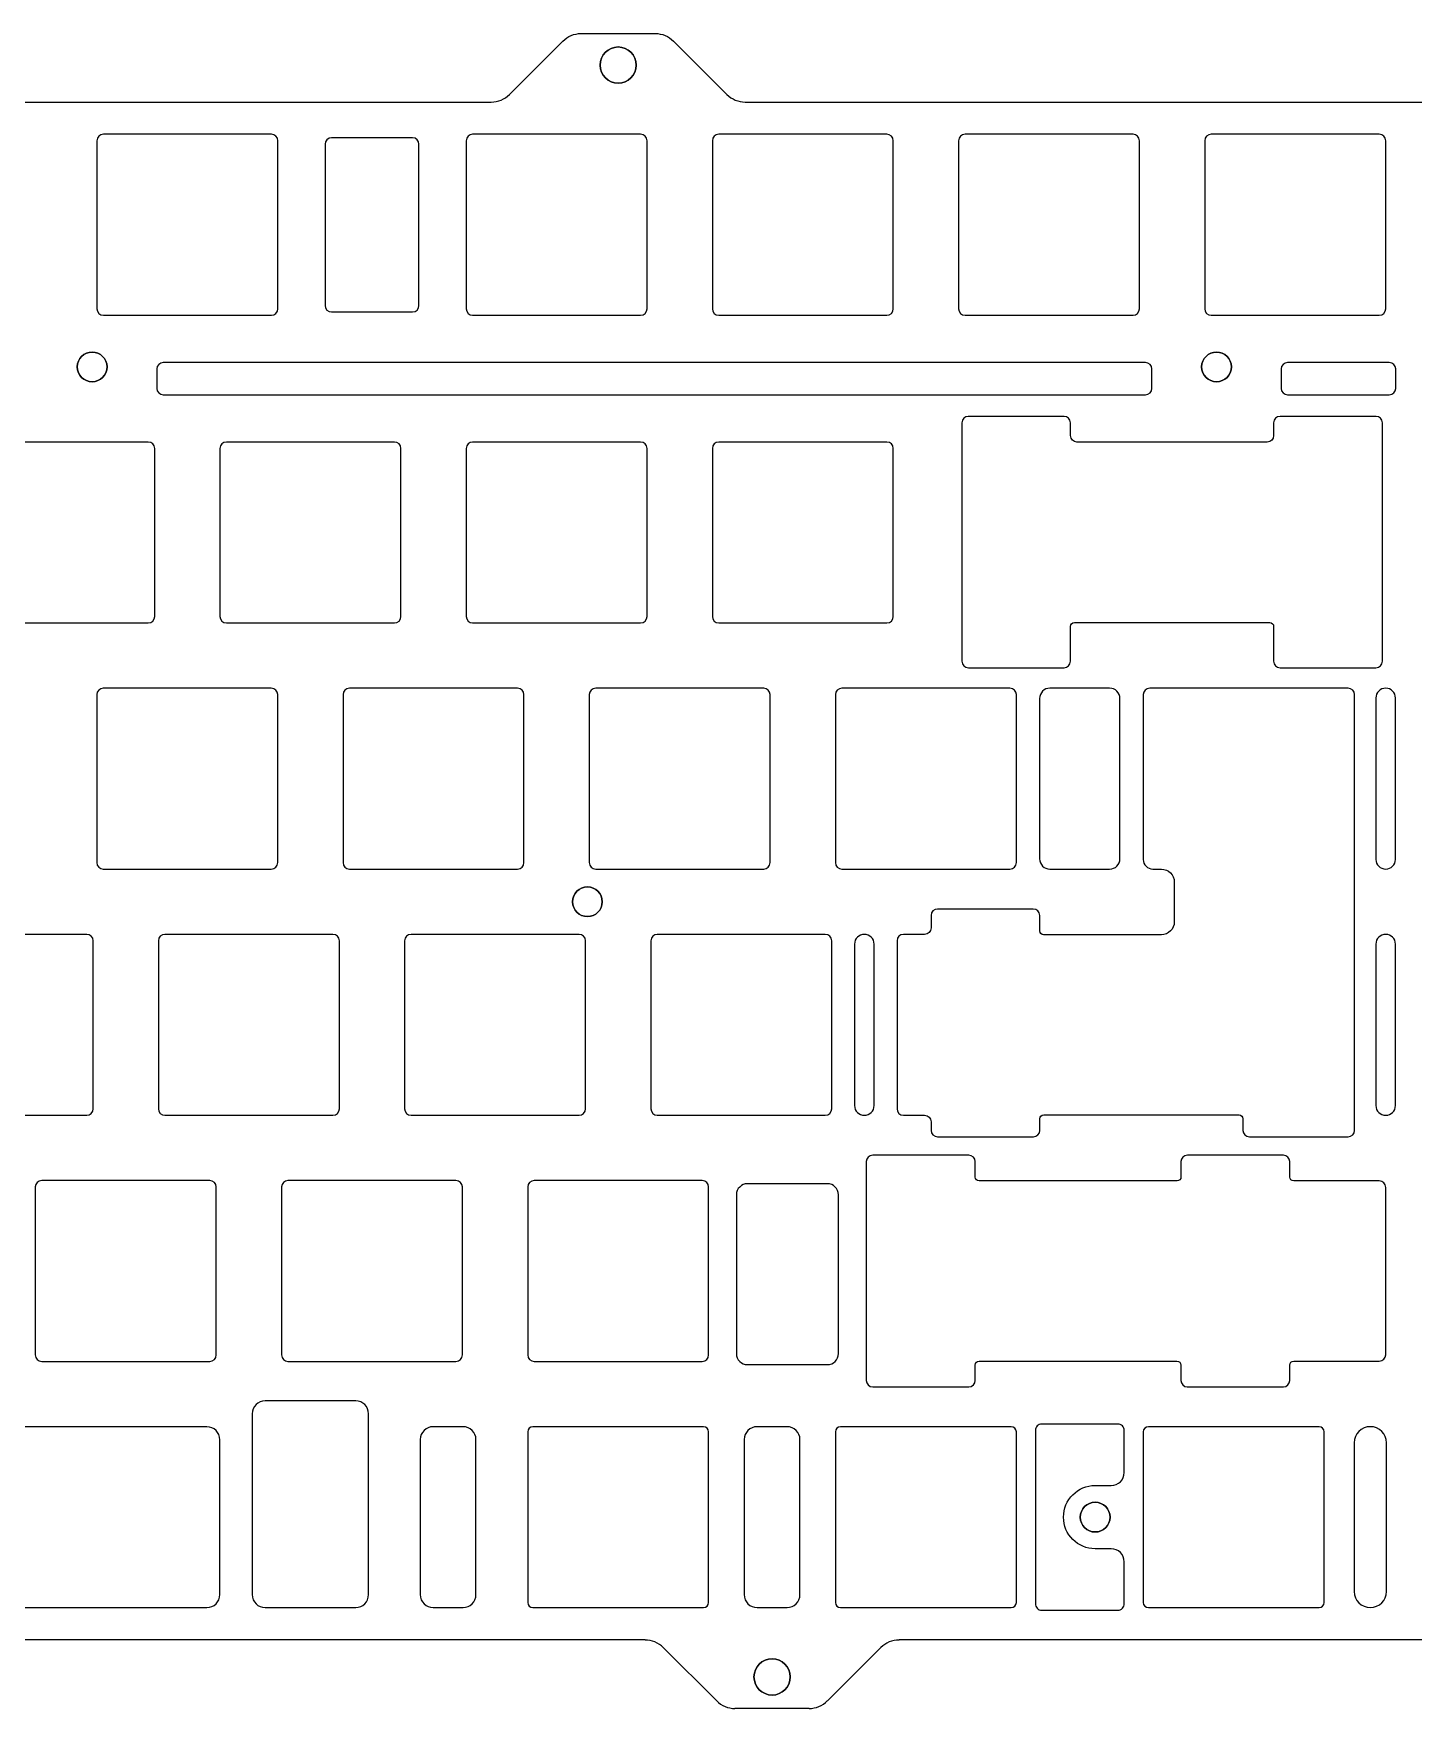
# Model space of a CAD drawing. Header units: millimetres. Extents: x 35 to 382, y 38 to 167.
# Drawn here: x 213 to 319.8, y 37.6 to 167.3 of the extents above; entities that cross this region are included whole.
import ezdxf

# ---------------------------------------------------------------- set-up
doc = ezdxf.new("R2010")
doc.units = ezdxf.units.MM
doc.header["$MEASUREMENT"] = 0

msp = doc.modelspace()

# ---------------------------------------------------------------- linework, layer by layer
for p, q in [((255.37, 167.27), (261.1, 167.27)), ((255.37, 167.27), (261.1, 167.27)), ((249.82, 162.55), (253.95, 166.69)), ((249.82, 162.55), (253.95, 166.69)), ((262.51, 166.69), (266.65, 162.55)), ((262.51, 166.69), (266.65, 162.55)), ((168.05, 161.97), (248.4, 161.97)), ((168.05, 161.97), (248.4, 161.97)), ((268.06, 161.97), (345.84, 161.97)), ((268.06, 161.97), (345.84, 161.97)), ((231.4, 159.47), (218.4, 159.47)), ((231.4, 159.47), (218.4, 159.47)), ((259.97, 159.47), (246.97, 159.47)), ((259.97, 159.47), (246.97, 159.47)), ((279.02, 159.47), (266.02, 159.47)), ((279.02, 159.47), (266.02, 159.47)), ((298.07, 159.47), (285.07, 159.47)), ((298.07, 159.47), (285.07, 159.47)), ((317.12, 159.47), (304.12, 159.47)), ((317.12, 159.47), (304.12, 159.47)), ((217.9, 158.97), (217.9, 145.97)), ((217.9, 158.97), (217.9, 145.97)), ((231.9, 145.97), (231.9, 158.97)), ((231.9, 145.97), (231.9, 158.97)), ((235.55, 158.7), (235.55, 146.23)), ((235.55, 158.7), (235.55, 146.23)), ((242.32, 159.2), (236.05, 159.2)), ((242.32, 159.2), (236.05, 159.2)), ((242.82, 146.23), (242.82, 158.7)), ((242.82, 146.23), (242.82, 158.7)), ((246.47, 158.97), (246.47, 145.97)), ((246.47, 158.97), (246.47, 145.97)), ((260.47, 145.97), (260.47, 158.97)), ((260.47, 145.97), (260.47, 158.97)), ((265.52, 158.97), (265.52, 145.97)), ((265.52, 158.97), (265.52, 145.97)), ((279.52, 145.97), (279.52, 158.97)), ((279.52, 145.97), (279.52, 158.97)), ((284.57, 158.97), (284.57, 145.97)), ((284.57, 158.97), (284.57, 145.97)), ((298.57, 145.97), (298.57, 158.97)), ((298.57, 145.97), (298.57, 158.97)), ((303.62, 158.97), (303.62, 145.97)), ((303.62, 158.97), (303.62, 145.97)), ((317.62, 145.97), (317.62, 158.97)), ((317.62, 145.97), (317.62, 158.97)), ((218.4, 145.47), (231.4, 145.47)), ((218.4, 145.47), (231.4, 145.47)), ((236.05, 145.73), (242.32, 145.73)), ((236.05, 145.73), (242.32, 145.73)), ((246.97, 145.47), (259.97, 145.47)), ((246.97, 145.47), (259.97, 145.47)), ((266.02, 145.47), (279.02, 145.47)), ((266.02, 145.47), (279.02, 145.47)), ((285.07, 145.47), (298.07, 145.47)), ((285.07, 145.47), (298.07, 145.47)), ((304.12, 145.47), (317.12, 145.47)), ((304.12, 145.47), (317.12, 145.47)), ((222.53, 141.31), (222.53, 139.81)), ((222.53, 141.31), (222.53, 139.81)), ((299.03, 141.81), (223.03, 141.81)), ((299.03, 141.81), (223.03, 141.81)), ((299.53, 139.81), (299.53, 141.31)), ((299.53, 139.81), (299.53, 141.31)), ((309.53, 141.31), (309.53, 139.81)), ((309.53, 141.31), (309.53, 139.81)), ((317.9, 141.81), (310.03, 141.81)), ((317.9, 141.81), (310.03, 141.81)), ((318.4, 139.81), (318.4, 141.31)), ((318.4, 139.81), (318.4, 141.31)), ((223.03, 139.31), (299.03, 139.31)), ((223.03, 139.31), (299.03, 139.31)), ((310.03, 139.31), (317.9, 139.31)), ((310.03, 139.31), (317.9, 139.31)), ((292.74, 137.64), (285.32, 137.64)), ((292.74, 137.64), (285.32, 137.64)), ((316.87, 137.64), (309.45, 137.64)), ((316.87, 137.64), (309.45, 137.64)), ((284.83, 137.15), (284.83, 118.69)), ((284.83, 137.15), (284.83, 118.69)), ((293.23, 136.16), (293.23, 137.15)), ((293.23, 136.16), (293.23, 137.15)), ((308.95, 137.15), (308.95, 136.16)), ((308.95, 137.15), (308.95, 136.16)), ((317.36, 118.69), (317.36, 137.15)), ((317.36, 118.69), (317.36, 137.15)), ((221.87, 135.66), (208.87, 135.66)), ((221.87, 135.66), (208.87, 135.66)), ((222.37, 122.16), (222.37, 135.16)), ((222.37, 122.16), (222.37, 135.16)), ((227.42, 135.16), (227.42, 122.16)), ((227.42, 135.16), (227.42, 122.16)), ((240.92, 135.66), (227.92, 135.66)), ((240.92, 135.66), (227.92, 135.66)), ((241.42, 122.16), (241.42, 135.16)), ((241.42, 122.16), (241.42, 135.16)), ((246.47, 135.16), (246.47, 122.16)), ((246.47, 135.16), (246.47, 122.16)), ((259.97, 135.66), (246.97, 135.66)), ((259.97, 135.66), (246.97, 135.66)), ((260.47, 122.16), (260.47, 135.16)), ((260.47, 122.16), (260.47, 135.16)), ((265.52, 135.16), (265.52, 122.16)), ((265.52, 135.16), (265.52, 122.16)), ((279.02, 135.66), (266.02, 135.66)), ((279.02, 135.66), (266.02, 135.66)), ((279.52, 122.16), (279.52, 135.16)), ((279.52, 122.16), (279.52, 135.16)), ((308.45, 135.66), (293.73, 135.66)), ((308.45, 135.66), (293.73, 135.66)), ((208.87, 121.66), (221.87, 121.66)), ((208.87, 121.66), (221.87, 121.66)), ((227.92, 121.66), (240.92, 121.66)), ((227.92, 121.66), (240.92, 121.66)), ((246.97, 121.66), (259.97, 121.66)), ((246.97, 121.66), (259.97, 121.66)), ((266.02, 121.66), (279.02, 121.66)), ((266.02, 121.66), (279.02, 121.66)), ((293.23, 118.69), (293.23, 121.38)), ((293.23, 118.69), (293.23, 121.38)), ((293.53, 121.68), (308.65, 121.68)), ((293.53, 121.68), (308.65, 121.68)), ((308.95, 121.38), (308.95, 118.69)), ((308.95, 121.38), (308.95, 118.69)), ((285.33, 118.19), (292.73, 118.19)), ((285.33, 118.19), (292.73, 118.19)), ((309.45, 118.19), (316.86, 118.19)), ((309.45, 118.19), (316.86, 118.19)), ((217.89, 116.11), (217.89, 103.11)), ((217.89, 116.11), (217.89, 103.11)), ((231.39, 116.61), (218.39, 116.61)), ((231.39, 116.61), (218.39, 116.61)), ((231.89, 103.11), (231.89, 116.11)), ((231.89, 103.11), (231.89, 116.11)), ((236.94, 116.11), (236.94, 103.11)), ((236.94, 116.11), (236.94, 103.11)), ((250.44, 116.61), (237.44, 116.61)), ((250.44, 116.61), (237.44, 116.61)), ((250.94, 103.11), (250.94, 116.11)), ((250.94, 103.11), (250.94, 116.11)), ((255.99, 116.11), (255.99, 103.11)), ((255.99, 116.11), (255.99, 103.11)), ((269.49, 116.61), (256.49, 116.61)), ((269.49, 116.61), (256.49, 116.61)), ((269.99, 103.11), (269.99, 116.11)), ((269.99, 103.11), (269.99, 116.11)), ((275.04, 116.11), (275.04, 103.11)), ((275.04, 116.11), (275.04, 103.11)), ((288.54, 116.61), (275.54, 116.61)), ((288.54, 116.61), (275.54, 116.61)), ((289.04, 103.11), (289.04, 116.11)), ((289.04, 103.11), (289.04, 116.11)), ((290.84, 115.81), (290.84, 103.41)), ((290.84, 115.81), (290.84, 103.41)), ((296.26, 116.61), (291.64, 116.61)), ((296.26, 116.61), (291.64, 116.61)), ((297.06, 103.41), (297.06, 115.81)), ((297.06, 103.41), (297.06, 115.81)), ((298.86, 116.11), (298.86, 103.36)), ((298.86, 116.11), (298.86, 103.36)), ((314.71, 116.61), (299.36, 116.61)), ((314.71, 116.61), (299.36, 116.61)), ((315.21, 82.39), (315.21, 116.11)), ((315.21, 82.39), (315.21, 116.11)), ((316.86, 115.85), (316.86, 103.36)), ((316.86, 115.85), (316.86, 103.36)), ((318.38, 103.36), (318.38, 115.85)), ((318.38, 103.36), (318.38, 115.85)), ((218.39, 102.61), (231.39, 102.61)), ((218.39, 102.61), (231.39, 102.61)), ((237.44, 102.61), (250.44, 102.61)), ((237.44, 102.61), (250.44, 102.61)), ((256.49, 102.61), (269.49, 102.61)), ((256.49, 102.61), (269.49, 102.61)), ((275.54, 102.61), (288.54, 102.61)), ((275.54, 102.61), (288.54, 102.61)), ((291.64, 102.61), (296.26, 102.61)), ((291.64, 102.61), (296.26, 102.61)), ((299.61, 102.61), (300.26, 102.61)), ((299.61, 102.61), (300.26, 102.61)), ((301.26, 101.61), (301.26, 98.53)), ((301.26, 101.61), (301.26, 98.53)), ((282.44, 99.02), (282.44, 98.06)), ((282.44, 99.02), (282.44, 98.06)), ((290.35, 99.52), (282.94, 99.52)), ((290.35, 99.52), (282.94, 99.52)), ((290.85, 97.83), (290.85, 99.02)), ((290.85, 97.83), (290.85, 99.02)), ((217.11, 97.56), (203.61, 97.56)), ((217.11, 97.56), (203.61, 97.56)), ((236.16, 97.56), (223.16, 97.56)), ((236.16, 97.56), (223.16, 97.56)), ((255.21, 97.56), (242.21, 97.56)), ((255.21, 97.56), (242.21, 97.56)), ((274.26, 97.56), (261.26, 97.56)), ((274.26, 97.56), (261.26, 97.56)), ((281.94, 97.56), (280.31, 97.56)), ((281.94, 97.56), (280.31, 97.56)), ((300.26, 97.53), (291.15, 97.53)), ((300.26, 97.53), (291.15, 97.53)), ((217.61, 84.06), (217.61, 97.06)), ((217.61, 84.06), (217.61, 97.06)), ((222.66, 97.06), (222.66, 84.06)), ((222.66, 97.06), (222.66, 84.06)), ((236.66, 84.06), (236.66, 97.06)), ((236.66, 84.06), (236.66, 97.06)), ((241.71, 97.06), (241.71, 84.06)), ((241.71, 97.06), (241.71, 84.06)), ((255.71, 84.06), (255.71, 97.06)), ((255.71, 84.06), (255.71, 97.06)), ((260.76, 97.06), (260.76, 84.06)), ((260.76, 97.06), (260.76, 84.06)), ((274.76, 84.06), (274.76, 97.06)), ((274.76, 84.06), (274.76, 97.06)), ((276.52, 96.8), (276.52, 84.31)), ((276.52, 96.8), (276.52, 84.31)), ((278.04, 84.31), (278.04, 96.8)), ((278.04, 84.31), (278.04, 96.8)), ((279.81, 97.06), (279.81, 84.06)), ((279.81, 97.06), (279.81, 84.06)), ((316.86, 96.8), (316.86, 84.31)), ((316.86, 96.8), (316.86, 84.31)), ((318.38, 84.31), (318.38, 96.8)), ((318.38, 84.31), (318.38, 96.8)), ((204.11, 83.56), (217.11, 83.56)), ((204.11, 83.56), (217.11, 83.56)), ((223.16, 83.56), (236.16, 83.56)), ((223.16, 83.56), (236.16, 83.56)), ((242.21, 83.56), (255.21, 83.56)), ((242.21, 83.56), (255.21, 83.56)), ((261.26, 83.56), (274.26, 83.56)), ((261.26, 83.56), (274.26, 83.56)), ((280.31, 83.56), (281.94, 83.56)), ((280.31, 83.56), (281.94, 83.56)), ((282.44, 83.06), (282.44, 82.39)), ((282.44, 83.06), (282.44, 82.39)), ((290.86, 82.39), (290.86, 83.28)), ((290.86, 82.39), (290.86, 83.28)), ((291.16, 83.58), (306.27, 83.58)), ((291.16, 83.58), (306.27, 83.58)), ((306.57, 83.28), (306.57, 82.39)), ((306.57, 83.28), (306.57, 82.39)), ((282.94, 81.89), (290.36, 81.89)), ((282.94, 81.89), (290.36, 81.89)), ((307.07, 81.89), (314.71, 81.89)), ((307.07, 81.89), (314.71, 81.89)), ((285.36, 80.47), (277.93, 80.47)), ((285.36, 80.47), (277.93, 80.47)), ((309.7, 80.47), (302.28, 80.47)), ((309.7, 80.47), (302.28, 80.47)), ((277.43, 79.97), (277.43, 63.04)), ((277.43, 79.97), (277.43, 63.04)), ((285.86, 78.78), (285.86, 79.97)), ((285.86, 78.78), (285.86, 79.97)), ((301.78, 79.97), (301.78, 78.78)), ((301.78, 79.97), (301.78, 78.78)), ((310.2, 78.78), (310.2, 79.97)), ((310.2, 78.78), (310.2, 79.97)), ((213.13, 78.01), (213.13, 65.01)), ((213.13, 78.01), (213.13, 65.01)), ((226.63, 78.51), (213.63, 78.51)), ((226.63, 78.51), (213.63, 78.51)), ((227.13, 65.01), (227.13, 78.01)), ((227.13, 65.01), (227.13, 78.01)), ((232.18, 78.01), (232.18, 65.01)), ((232.18, 78.01), (232.18, 65.01)), ((245.68, 78.51), (232.68, 78.51)), ((245.68, 78.51), (232.68, 78.51)), ((246.18, 65.01), (246.18, 78.01)), ((246.18, 65.01), (246.18, 78.01)), ((251.23, 78.01), (251.23, 65.01)), ((251.23, 78.01), (251.23, 65.01)), ((264.73, 78.51), (251.73, 78.51)), ((264.73, 78.51), (251.73, 78.51)), ((265.23, 65.01), (265.23, 78.01)), ((265.23, 65.01), (265.23, 78.01)), ((274.42, 78.26), (268.24, 78.26)), ((274.42, 78.26), (268.24, 78.26)), ((301.48, 78.48), (286.16, 78.48)), ((301.48, 78.48), (286.16, 78.48)), ((317.12, 78.48), (310.5, 78.48)), ((317.12, 78.48), (310.5, 78.48)), ((317.62, 65.03), (317.62, 77.98)), ((317.62, 65.03), (317.62, 77.98)), ((267.38, 77.4), (267.38, 65.11)), ((267.38, 77.4), (267.38, 65.11)), ((275.27, 65.11), (275.27, 77.4)), ((275.27, 65.11), (275.27, 77.4)), ((213.63, 64.51), (226.63, 64.51)), ((213.63, 64.51), (226.63, 64.51)), ((232.68, 64.51), (245.68, 64.51)), ((232.68, 64.51), (245.68, 64.51)), ((251.73, 64.51), (264.73, 64.51)), ((251.73, 64.51), (264.73, 64.51)), ((268.24, 64.26), (274.42, 64.26)), ((268.24, 64.26), (274.42, 64.26)), ((285.86, 63.04), (285.86, 64.23)), ((285.86, 63.04), (285.86, 64.23)), ((286.16, 64.53), (301.47, 64.53)), ((286.16, 64.53), (301.47, 64.53)), ((301.77, 64.23), (301.77, 63.04)), ((301.77, 64.23), (301.77, 63.04)), ((310.2, 63.04), (310.2, 64.23)), ((310.2, 63.04), (310.2, 64.23)), ((310.5, 64.53), (317.12, 64.53)), ((310.5, 64.53), (317.12, 64.53)), ((277.93, 62.54), (285.36, 62.54)), ((277.93, 62.54), (285.36, 62.54)), ((302.27, 62.54), (309.7, 62.54)), ((302.27, 62.54), (309.7, 62.54)), ((237.92, 61.46), (230.92, 61.46)), ((237.92, 61.46), (230.92, 61.46)), ((229.92, 60.46), (229.92, 46.46)), ((229.92, 60.46), (229.92, 46.46)), ((238.92, 46.46), (238.92, 60.46)), ((238.92, 46.46), (238.92, 60.46)), ((226.41, 59.45), (186.27, 59.45)), ((226.41, 59.45), (186.27, 59.45)), ((227.41, 46.46), (227.41, 58.45)), ((227.41, 46.46), (227.41, 58.45)), ((242.92, 58.46), (242.92, 46.46)), ((242.92, 58.46), (242.92, 46.46)), ((246.23, 59.46), (243.92, 59.46)), ((246.23, 59.46), (243.92, 59.46)), ((247.23, 46.46), (247.23, 58.46)), ((247.23, 46.46), (247.23, 58.46)), ((251.23, 59.06), (251.23, 45.86)), ((251.23, 59.06), (251.23, 45.86)), ((264.83, 59.46), (251.63, 59.46)), ((264.83, 59.46), (251.63, 59.46)), ((265.23, 45.86), (265.23, 59.06)), ((265.23, 45.86), (265.23, 59.06)), ((267.98, 58.46), (267.98, 46.46)), ((267.98, 58.46), (267.98, 46.46)), ((271.3, 59.46), (268.98, 59.46)), ((271.3, 59.46), (268.98, 59.46)), ((272.3, 46.46), (272.3, 58.46)), ((272.3, 46.46), (272.3, 58.46)), ((275.04, 59.06), (275.04, 45.86)), ((275.04, 59.06), (275.04, 45.86)), ((288.64, 59.46), (275.44, 59.46)), ((288.64, 59.46), (275.44, 59.46)), ((289.04, 45.86), (289.04, 59.06)), ((289.04, 45.86), (289.04, 59.06)), ((298.86, 59.06), (298.86, 45.86)), ((298.86, 59.06), (298.86, 45.86)), ((312.46, 59.46), (299.26, 59.46)), ((312.46, 59.46), (299.26, 59.46)), ((312.86, 45.86), (312.86, 59.06)), ((312.86, 45.86), (312.86, 59.06)), ((315.18, 58.21), (315.18, 46.71)), ((315.18, 58.21), (315.18, 46.71)), ((317.68, 46.71), (317.68, 58.21)), ((317.68, 46.71), (317.68, 58.21)), ((186.27, 45.46), (226.41, 45.46)), ((186.27, 45.46), (226.41, 45.46)), ((230.92, 45.46), (237.92, 45.46)), ((230.92, 45.46), (237.92, 45.46)), ((243.92, 45.46), (246.23, 45.46)), ((243.92, 45.46), (246.23, 45.46)), ((251.63, 45.46), (264.83, 45.46)), ((251.63, 45.46), (264.83, 45.46)), ((268.98, 45.46), (271.3, 45.46)), ((268.98, 45.46), (271.3, 45.46)), ((275.44, 45.46), (288.64, 45.46)), ((275.44, 45.46), (288.64, 45.46)), ((299.26, 45.46), (312.46, 45.46)), ((299.26, 45.46), (312.46, 45.46)), ((260.31, 42.96), (94.23, 42.96)), ((260.31, 42.96), (94.23, 42.96)), ((334.13, 42.96), (279.97, 42.96)), ((334.13, 42.96), (279.97, 42.96)), ((265.86, 38.24), (261.72, 42.37)), ((265.86, 38.24), (261.72, 42.37)), ((278.55, 42.37), (274.42, 38.24)), ((278.55, 42.37), (274.42, 38.24)), ((273, 37.65), (267.27, 37.65)), ((273, 37.65), (267.27, 37.65))]:
    msp.add_line(p, q)
msp.add_lwpolyline([(295.14, 50.01, -1), (295.14, 54.91), (296.39, 54.91, 0.414214), (297.39, 55.91), (297.39, 59.16, 0.414214), (296.89, 59.66), (291.01, 59.66, 0.414214), (290.51, 59.16), (290.51, 45.76, 0.414214), (291.01, 45.26), (296.89, 45.26, 0.414214), (297.39, 45.76), (297.39, 49.01, 0.414214), (296.39, 50.01)], format="xyb", close=True)
msp.add_lwpolyline([(295.14, 50.01, -1), (295.14, 54.91), (296.39, 54.91, 0.414214), (297.39, 55.91), (297.39, 59.16, 0.414214), (296.89, 59.66), (291.01, 59.66, 0.414214), (290.51, 59.16), (290.51, 45.76, 0.414214), (291.01, 45.26), (296.89, 45.26, 0.414214), (297.39, 45.76), (297.39, 49.01, 0.414214), (296.39, 50.01)], format="xyb", close=True)
at = {"extrusion": (0, 0, -1)}
for centre, radius in [((-258.23, 164.83), 1.4), ((-217.53, 141.47), 1.15), ((-304.53, 141.47), 1.15), ((-255.85, 100.08), 1.15), ((-295.14, 52.46), 1.15), ((-270.14, 40.09), 1.4)]:
    msp.add_circle(centre, radius, dxfattribs=at)
for centre, radius in [((258.23, 164.83), 1.4), ((217.53, 141.47), 1.15), ((304.53, 141.47), 1.15), ((255.85, 100.08), 1.15), ((295.14, 52.46), 1.15), ((270.14, 40.09), 1.4)]:
    msp.add_circle(centre, radius)
for centre, start, end in [((268.06, 163.97), 225, 270), ((268.06, 163.97), 225, 270), ((260.31, 40.95), 45, 90), ((260.31, 40.95), 45, 90), ((279.97, 40.95), 90, 135), ((279.97, 40.95), 90, 135), ((267.27, 39.65), 225, 270.0001), ((267.27, 39.65), 225, 270.0001), ((273, 39.65), 270.0001, 315), ((273, 39.65), 270.0001, 315)]:
    msp.add_arc(centre, 2, start, end)
for points, knots in [([(253.95, 166.69), (254.14, 166.87), (254.36, 167.02), (254.84, 167.22), (255.1, 167.27), (255.37, 167.27)], [0, 0, 0, 0, 0.0788512, 0.0788512, 0.1577024, 0.1577024, 0.1577024, 0.1577024]), ([(253.95, 166.69), (254.14, 166.87), (254.36, 167.02), (254.84, 167.22), (255.1, 167.27), (255.37, 167.27)], [0, 0, 0, 0, 0.0788512, 0.0788512, 0.1577024, 0.1577024, 0.1577024, 0.1577024]), ([(261.1, 167.27), (261.36, 167.27), (261.62, 167.22), (262.11, 167.02), (262.33, 166.87), (262.51, 166.69)], [0, 0, 0, 0, 0.0788512, 0.0788512, 0.1577024, 0.1577024, 0.1577024, 0.1577024]), ([(261.1, 167.27), (261.36, 167.27), (261.62, 167.22), (262.11, 167.02), (262.33, 166.87), (262.51, 166.69)], [0, 0, 0, 0, 0.0788512, 0.0788512, 0.1577024, 0.1577024, 0.1577024, 0.1577024]), ([(248.4, 161.97), (248.67, 161.97), (248.93, 162.02), (249.41, 162.22), (249.63, 162.37), (249.82, 162.55)], [0, 0, 0, 0, 0.0788512, 0.0788512, 0.1577024, 0.1577024, 0.1577024, 0.1577024]), ([(248.4, 161.97), (248.67, 161.97), (248.93, 162.02), (249.41, 162.22), (249.63, 162.37), (249.82, 162.55)], [0, 0, 0, 0, 0.0788512, 0.0788512, 0.1577024, 0.1577024, 0.1577024, 0.1577024]), ([(318.38, 115.85), (318.38, 116.27), (318.04, 116.61), (317.62, 116.61), (317.2, 116.61), (316.86, 116.27), (316.86, 115.85)], [-7, -7, -7, -7, -5.999998, -5.999998, -5.999998, -5, -5, -5, -5]), ([(318.38, 115.85), (318.38, 116.27), (318.04, 116.61), (317.62, 116.61), (317.2, 116.61), (316.86, 116.27), (316.86, 115.85)], [-7, -7, -7, -7, -5.999998, -5.999998, -5.999998, -5, -5, -5, -5]), ([(316.86, 103.36), (316.86, 102.94), (317.2, 102.61), (317.62, 102.61), (318.04, 102.61), (318.38, 102.94), (318.38, 103.36)], [-10, -10, -10, -10, -8.999998, -8.999998, -8.999998, -8, -8, -8, -8]), ([(316.86, 103.36), (316.86, 102.94), (317.2, 102.61), (317.62, 102.61), (318.04, 102.61), (318.38, 102.94), (318.38, 103.36)], [-10, -10, -10, -10, -8.999998, -8.999998, -8.999998, -8, -8, -8, -8]), ([(278.04, 96.8), (278.04, 97.22), (277.7, 97.56), (277.28, 97.56), (276.86, 97.56), (276.52, 97.22), (276.52, 96.8)], [-7, -7, -7, -7, -5.999998, -5.999998, -5.999998, -5, -5, -5, -5]), ([(278.04, 96.8), (278.04, 97.22), (277.7, 97.56), (277.28, 97.56), (276.86, 97.56), (276.52, 97.22), (276.52, 96.8)], [-7, -7, -7, -7, -5.999998, -5.999998, -5.999998, -5, -5, -5, -5]), ([(318.38, 96.8), (318.38, 97.22), (318.04, 97.56), (317.62, 97.56), (317.2, 97.56), (316.86, 97.22), (316.86, 96.8)], [-7, -7, -7, -7, -5.999998, -5.999998, -5.999998, -5, -5, -5, -5]), ([(318.38, 96.8), (318.38, 97.22), (318.04, 97.56), (317.62, 97.56), (317.2, 97.56), (316.86, 97.22), (316.86, 96.8)], [-7, -7, -7, -7, -5.999998, -5.999998, -5.999998, -5, -5, -5, -5]), ([(276.52, 84.31), (276.52, 83.89), (276.86, 83.56), (277.28, 83.56), (277.7, 83.56), (278.04, 83.89), (278.04, 84.31)], [-10, -10, -10, -10, -8.999998, -8.999998, -8.999998, -8, -8, -8, -8]), ([(276.52, 84.31), (276.52, 83.89), (276.86, 83.56), (277.28, 83.56), (277.7, 83.56), (278.04, 83.89), (278.04, 84.31)], [-10, -10, -10, -10, -8.999998, -8.999998, -8.999998, -8, -8, -8, -8]), ([(316.86, 84.31), (316.86, 83.89), (317.2, 83.56), (317.62, 83.56), (318.04, 83.56), (318.38, 83.89), (318.38, 84.31)], [-10, -10, -10, -10, -8.999998, -8.999998, -8.999998, -8, -8, -8, -8]), ([(316.86, 84.31), (316.86, 83.89), (317.2, 83.56), (317.62, 83.56), (318.04, 83.56), (318.38, 83.89), (318.38, 84.31)], [-10, -10, -10, -10, -8.999998, -8.999998, -8.999998, -8, -8, -8, -8])]:
    msp.add_open_spline(points, degree=3, knots=knots)
for points in [[(218.4, 159.47), (218.13, 159.47), (217.9, 159.24), (217.9, 158.97)], [(218.4, 159.47), (218.13, 159.47), (217.9, 159.24), (217.9, 158.97)], [(231.9, 158.97), (231.9, 159.24), (231.68, 159.47), (231.4, 159.47)], [(231.9, 158.97), (231.9, 159.24), (231.68, 159.47), (231.4, 159.47)], [(246.97, 159.47), (246.69, 159.47), (246.47, 159.24), (246.47, 158.97)], [(246.97, 159.47), (246.69, 159.47), (246.47, 159.24), (246.47, 158.97)], [(260.47, 158.97), (260.47, 159.24), (260.24, 159.47), (259.97, 159.47)], [(260.47, 158.97), (260.47, 159.24), (260.24, 159.47), (259.97, 159.47)], [(266.02, 159.47), (265.74, 159.47), (265.52, 159.24), (265.52, 158.97)], [(266.02, 159.47), (265.74, 159.47), (265.52, 159.24), (265.52, 158.97)], [(279.52, 158.97), (279.52, 159.24), (279.29, 159.47), (279.02, 159.47)], [(279.52, 158.97), (279.52, 159.24), (279.29, 159.47), (279.02, 159.47)], [(285.07, 159.47), (284.79, 159.47), (284.57, 159.24), (284.57, 158.97)], [(285.07, 159.47), (284.79, 159.47), (284.57, 159.24), (284.57, 158.97)], [(298.57, 158.97), (298.57, 159.24), (298.34, 159.47), (298.07, 159.47)], [(298.57, 158.97), (298.57, 159.24), (298.34, 159.47), (298.07, 159.47)], [(304.12, 159.47), (303.84, 159.47), (303.62, 159.24), (303.62, 158.97)], [(304.12, 159.47), (303.84, 159.47), (303.62, 159.24), (303.62, 158.97)], [(317.62, 158.97), (317.62, 159.24), (317.39, 159.47), (317.12, 159.47)], [(317.62, 158.97), (317.62, 159.24), (317.39, 159.47), (317.12, 159.47)], [(236.05, 159.2), (235.78, 159.2), (235.55, 158.98), (235.55, 158.7)], [(236.05, 159.2), (235.78, 159.2), (235.55, 158.98), (235.55, 158.7)], [(242.82, 158.7), (242.82, 158.98), (242.59, 159.2), (242.32, 159.2)], [(242.82, 158.7), (242.82, 158.98), (242.59, 159.2), (242.32, 159.2)], [(217.9, 145.97), (217.9, 145.69), (218.13, 145.47), (218.4, 145.47)], [(217.9, 145.97), (217.9, 145.69), (218.13, 145.47), (218.4, 145.47)], [(231.4, 145.47), (231.68, 145.47), (231.9, 145.69), (231.9, 145.97)], [(231.4, 145.47), (231.68, 145.47), (231.9, 145.69), (231.9, 145.97)], [(235.55, 146.23), (235.55, 145.95), (235.78, 145.73), (236.05, 145.73)], [(235.55, 146.23), (235.55, 145.95), (235.78, 145.73), (236.05, 145.73)], [(242.32, 145.73), (242.59, 145.73), (242.82, 145.95), (242.82, 146.23)], [(242.32, 145.73), (242.59, 145.73), (242.82, 145.95), (242.82, 146.23)], [(246.47, 145.97), (246.47, 145.69), (246.69, 145.47), (246.97, 145.47)], [(246.47, 145.97), (246.47, 145.69), (246.69, 145.47), (246.97, 145.47)], [(259.97, 145.47), (260.24, 145.47), (260.47, 145.69), (260.47, 145.97)], [(259.97, 145.47), (260.24, 145.47), (260.47, 145.69), (260.47, 145.97)], [(265.52, 145.97), (265.52, 145.69), (265.74, 145.47), (266.02, 145.47)], [(265.52, 145.97), (265.52, 145.69), (265.74, 145.47), (266.02, 145.47)], [(279.02, 145.47), (279.29, 145.47), (279.52, 145.69), (279.52, 145.97)], [(279.02, 145.47), (279.29, 145.47), (279.52, 145.69), (279.52, 145.97)], [(284.57, 145.97), (284.57, 145.69), (284.79, 145.47), (285.07, 145.47)], [(284.57, 145.97), (284.57, 145.69), (284.79, 145.47), (285.07, 145.47)], [(298.07, 145.47), (298.34, 145.47), (298.57, 145.69), (298.57, 145.97)], [(298.07, 145.47), (298.34, 145.47), (298.57, 145.69), (298.57, 145.97)], [(303.62, 145.97), (303.62, 145.69), (303.84, 145.47), (304.12, 145.47)], [(303.62, 145.97), (303.62, 145.69), (303.84, 145.47), (304.12, 145.47)], [(317.12, 145.47), (317.39, 145.47), (317.62, 145.69), (317.62, 145.97)], [(317.12, 145.47), (317.39, 145.47), (317.62, 145.69), (317.62, 145.97)], [(223.03, 141.81), (222.76, 141.81), (222.53, 141.59), (222.53, 141.31)], [(223.03, 141.81), (222.76, 141.81), (222.53, 141.59), (222.53, 141.31)], [(299.53, 141.31), (299.53, 141.59), (299.31, 141.81), (299.03, 141.81)], [(299.53, 141.31), (299.53, 141.59), (299.31, 141.81), (299.03, 141.81)], [(310.03, 141.81), (309.76, 141.81), (309.53, 141.59), (309.53, 141.31)], [(310.03, 141.81), (309.76, 141.81), (309.53, 141.59), (309.53, 141.31)], [(318.4, 141.31), (318.4, 141.59), (318.17, 141.81), (317.9, 141.81)], [(318.4, 141.31), (318.4, 141.59), (318.17, 141.81), (317.9, 141.81)], [(222.53, 139.81), (222.53, 139.54), (222.76, 139.31), (223.03, 139.31)], [(222.53, 139.81), (222.53, 139.54), (222.76, 139.31), (223.03, 139.31)], [(299.03, 139.31), (299.31, 139.31), (299.53, 139.54), (299.53, 139.81)], [(299.03, 139.31), (299.31, 139.31), (299.53, 139.54), (299.53, 139.81)], [(309.53, 139.81), (309.53, 139.54), (309.76, 139.31), (310.03, 139.31)], [(309.53, 139.81), (309.53, 139.54), (309.76, 139.31), (310.03, 139.31)], [(317.9, 139.31), (318.17, 139.31), (318.4, 139.54), (318.4, 139.81)], [(317.9, 139.31), (318.17, 139.31), (318.4, 139.54), (318.4, 139.81)], [(285.32, 137.64), (285.05, 137.64), (284.83, 137.42), (284.83, 137.15)], [(285.32, 137.64), (285.05, 137.64), (284.83, 137.42), (284.83, 137.15)], [(293.23, 137.15), (293.23, 137.42), (293.01, 137.64), (292.74, 137.64)], [(293.23, 137.15), (293.23, 137.42), (293.01, 137.64), (292.74, 137.64)], [(309.45, 137.64), (309.17, 137.64), (308.95, 137.42), (308.95, 137.15)], [(309.45, 137.64), (309.17, 137.64), (308.95, 137.42), (308.95, 137.15)], [(317.36, 137.15), (317.36, 137.42), (317.14, 137.64), (316.87, 137.64)], [(317.36, 137.15), (317.36, 137.42), (317.14, 137.64), (316.87, 137.64)], [(293.73, 135.66), (293.46, 135.66), (293.23, 135.88), (293.23, 136.16)], [(293.73, 135.66), (293.46, 135.66), (293.23, 135.88), (293.23, 136.16)], [(308.95, 136.16), (308.95, 135.88), (308.73, 135.66), (308.45, 135.66)], [(308.95, 136.16), (308.95, 135.88), (308.73, 135.66), (308.45, 135.66)], [(222.37, 135.16), (222.37, 135.43), (222.15, 135.66), (221.87, 135.66)], [(222.37, 135.16), (222.37, 135.43), (222.15, 135.66), (221.87, 135.66)], [(227.92, 135.66), (227.64, 135.66), (227.42, 135.43), (227.42, 135.16)], [(227.92, 135.66), (227.64, 135.66), (227.42, 135.43), (227.42, 135.16)], [(241.42, 135.16), (241.42, 135.43), (241.2, 135.66), (240.92, 135.66)], [(241.42, 135.16), (241.42, 135.43), (241.2, 135.66), (240.92, 135.66)], [(246.97, 135.66), (246.69, 135.66), (246.47, 135.43), (246.47, 135.16)], [(246.97, 135.66), (246.69, 135.66), (246.47, 135.43), (246.47, 135.16)], [(260.47, 135.16), (260.47, 135.43), (260.25, 135.66), (259.97, 135.66)], [(260.47, 135.16), (260.47, 135.43), (260.25, 135.66), (259.97, 135.66)], [(266.02, 135.66), (265.74, 135.66), (265.52, 135.43), (265.52, 135.16)], [(266.02, 135.66), (265.74, 135.66), (265.52, 135.43), (265.52, 135.16)], [(279.52, 135.16), (279.52, 135.43), (279.3, 135.66), (279.02, 135.66)], [(279.52, 135.16), (279.52, 135.43), (279.3, 135.66), (279.02, 135.66)], [(221.87, 121.66), (222.15, 121.66), (222.37, 121.88), (222.37, 122.16)], [(221.87, 121.66), (222.15, 121.66), (222.37, 121.88), (222.37, 122.16)], [(227.42, 122.16), (227.42, 121.88), (227.64, 121.66), (227.92, 121.66)], [(227.42, 122.16), (227.42, 121.88), (227.64, 121.66), (227.92, 121.66)], [(240.92, 121.66), (241.2, 121.66), (241.42, 121.88), (241.42, 122.16)], [(240.92, 121.66), (241.2, 121.66), (241.42, 121.88), (241.42, 122.16)], [(246.47, 122.16), (246.47, 121.88), (246.69, 121.66), (246.97, 121.66)], [(246.47, 122.16), (246.47, 121.88), (246.69, 121.66), (246.97, 121.66)], [(259.97, 121.66), (260.25, 121.66), (260.47, 121.88), (260.47, 122.16)], [(259.97, 121.66), (260.25, 121.66), (260.47, 121.88), (260.47, 122.16)], [(265.52, 122.16), (265.52, 121.88), (265.74, 121.66), (266.02, 121.66)], [(265.52, 122.16), (265.52, 121.88), (265.74, 121.66), (266.02, 121.66)], [(279.02, 121.66), (279.3, 121.66), (279.52, 121.88), (279.52, 122.16)], [(279.02, 121.66), (279.3, 121.66), (279.52, 121.88), (279.52, 122.16)], [(293.23, 121.38), (293.23, 121.55), (293.37, 121.68), (293.53, 121.68)], [(293.23, 121.38), (293.23, 121.55), (293.37, 121.68), (293.53, 121.68)], [(308.65, 121.68), (308.82, 121.68), (308.95, 121.55), (308.95, 121.38)], [(308.65, 121.68), (308.82, 121.68), (308.95, 121.55), (308.95, 121.38)], [(284.83, 118.69), (284.83, 118.42), (285.05, 118.19), (285.33, 118.19)], [(284.83, 118.69), (284.83, 118.42), (285.05, 118.19), (285.33, 118.19)], [(292.73, 118.19), (293.01, 118.19), (293.23, 118.42), (293.23, 118.69)], [(292.73, 118.19), (293.01, 118.19), (293.23, 118.42), (293.23, 118.69)], [(308.95, 118.69), (308.95, 118.42), (309.18, 118.19), (309.45, 118.19)], [(308.95, 118.69), (308.95, 118.42), (309.18, 118.19), (309.45, 118.19)], [(316.86, 118.19), (317.14, 118.19), (317.36, 118.42), (317.36, 118.69)], [(316.86, 118.19), (317.14, 118.19), (317.36, 118.42), (317.36, 118.69)], [(218.39, 116.61), (218.12, 116.61), (217.89, 116.38), (217.89, 116.11)], [(218.39, 116.61), (218.12, 116.61), (217.89, 116.38), (217.89, 116.11)], [(231.89, 116.11), (231.89, 116.38), (231.67, 116.61), (231.39, 116.61)], [(231.89, 116.11), (231.89, 116.38), (231.67, 116.61), (231.39, 116.61)], [(237.44, 116.61), (237.17, 116.61), (236.94, 116.38), (236.94, 116.11)], [(237.44, 116.61), (237.17, 116.61), (236.94, 116.38), (236.94, 116.11)], [(250.94, 116.11), (250.94, 116.38), (250.72, 116.61), (250.44, 116.61)], [(250.94, 116.11), (250.94, 116.38), (250.72, 116.61), (250.44, 116.61)], [(256.49, 116.61), (256.22, 116.61), (255.99, 116.38), (255.99, 116.11)], [(256.49, 116.61), (256.22, 116.61), (255.99, 116.38), (255.99, 116.11)], [(269.99, 116.11), (269.99, 116.38), (269.77, 116.61), (269.49, 116.61)], [(269.99, 116.11), (269.99, 116.38), (269.77, 116.61), (269.49, 116.61)], [(275.54, 116.61), (275.27, 116.61), (275.04, 116.38), (275.04, 116.11)], [(275.54, 116.61), (275.27, 116.61), (275.04, 116.38), (275.04, 116.11)], [(289.04, 116.11), (289.04, 116.38), (288.82, 116.61), (288.54, 116.61)], [(289.04, 116.11), (289.04, 116.38), (288.82, 116.61), (288.54, 116.61)], [(291.64, 116.61), (291.2, 116.61), (290.84, 116.25), (290.84, 115.81)], [(291.64, 116.61), (291.2, 116.61), (290.84, 116.25), (290.84, 115.81)], [(297.06, 115.81), (297.06, 116.25), (296.7, 116.61), (296.26, 116.61)], [(297.06, 115.81), (297.06, 116.25), (296.7, 116.61), (296.26, 116.61)], [(299.36, 116.61), (299.08, 116.61), (298.86, 116.38), (298.86, 116.11)], [(299.36, 116.61), (299.08, 116.61), (298.86, 116.38), (298.86, 116.11)], [(315.21, 116.11), (315.21, 116.38), (314.99, 116.61), (314.71, 116.61)], [(315.21, 116.11), (315.21, 116.38), (314.99, 116.61), (314.71, 116.61)], [(217.89, 103.11), (217.89, 102.83), (218.12, 102.61), (218.39, 102.61)], [(217.89, 103.11), (217.89, 102.83), (218.12, 102.61), (218.39, 102.61)], [(231.39, 102.61), (231.67, 102.61), (231.89, 102.83), (231.89, 103.11)], [(231.39, 102.61), (231.67, 102.61), (231.89, 102.83), (231.89, 103.11)], [(236.94, 103.11), (236.94, 102.83), (237.17, 102.61), (237.44, 102.61)], [(236.94, 103.11), (236.94, 102.83), (237.17, 102.61), (237.44, 102.61)], [(250.44, 102.61), (250.72, 102.61), (250.94, 102.83), (250.94, 103.11)], [(250.44, 102.61), (250.72, 102.61), (250.94, 102.83), (250.94, 103.11)], [(255.99, 103.11), (255.99, 102.83), (256.22, 102.61), (256.49, 102.61)], [(255.99, 103.11), (255.99, 102.83), (256.22, 102.61), (256.49, 102.61)], [(269.49, 102.61), (269.77, 102.61), (269.99, 102.83), (269.99, 103.11)], [(269.49, 102.61), (269.77, 102.61), (269.99, 102.83), (269.99, 103.11)], [(275.04, 103.11), (275.04, 102.83), (275.27, 102.61), (275.54, 102.61)], [(275.04, 103.11), (275.04, 102.83), (275.27, 102.61), (275.54, 102.61)], [(288.54, 102.61), (288.82, 102.61), (289.04, 102.83), (289.04, 103.11)], [(288.54, 102.61), (288.82, 102.61), (289.04, 102.83), (289.04, 103.11)], [(290.84, 103.41), (290.84, 102.96), (291.2, 102.61), (291.64, 102.61)], [(290.84, 103.41), (290.84, 102.96), (291.2, 102.61), (291.64, 102.61)], [(296.26, 102.61), (296.7, 102.61), (297.06, 102.96), (297.06, 103.41)], [(296.26, 102.61), (296.7, 102.61), (297.06, 102.96), (297.06, 103.41)], [(298.86, 103.36), (298.86, 102.94), (299.19, 102.61), (299.61, 102.61)], [(298.86, 103.36), (298.86, 102.94), (299.19, 102.61), (299.61, 102.61)], [(300.26, 102.61), (300.82, 102.61), (301.26, 102.16), (301.26, 101.61)], [(300.26, 102.61), (300.82, 102.61), (301.26, 102.16), (301.26, 101.61)], [(282.94, 99.52), (282.67, 99.52), (282.44, 99.29), (282.44, 99.02)], [(282.94, 99.52), (282.67, 99.52), (282.44, 99.29), (282.44, 99.02)], [(290.85, 99.02), (290.85, 99.29), (290.63, 99.52), (290.35, 99.52)], [(290.85, 99.02), (290.85, 99.29), (290.63, 99.52), (290.35, 99.52)], [(301.26, 98.53), (301.26, 97.98), (300.82, 97.53), (300.26, 97.53)], [(301.26, 98.53), (301.26, 97.98), (300.82, 97.53), (300.26, 97.53)], [(217.61, 97.06), (217.61, 97.33), (217.38, 97.56), (217.11, 97.56)], [(217.61, 97.06), (217.61, 97.33), (217.38, 97.56), (217.11, 97.56)], [(223.16, 97.56), (222.88, 97.56), (222.66, 97.33), (222.66, 97.06)], [(223.16, 97.56), (222.88, 97.56), (222.66, 97.33), (222.66, 97.06)], [(236.66, 97.06), (236.66, 97.33), (236.43, 97.56), (236.16, 97.56)], [(236.66, 97.06), (236.66, 97.33), (236.43, 97.56), (236.16, 97.56)], [(242.21, 97.56), (241.93, 97.56), (241.71, 97.33), (241.71, 97.06)], [(242.21, 97.56), (241.93, 97.56), (241.71, 97.33), (241.71, 97.06)], [(255.71, 97.06), (255.71, 97.33), (255.48, 97.56), (255.21, 97.56)], [(255.71, 97.06), (255.71, 97.33), (255.48, 97.56), (255.21, 97.56)], [(261.26, 97.56), (260.98, 97.56), (260.76, 97.33), (260.76, 97.06)], [(261.26, 97.56), (260.98, 97.56), (260.76, 97.33), (260.76, 97.06)], [(274.76, 97.06), (274.76, 97.33), (274.53, 97.56), (274.26, 97.56)], [(274.76, 97.06), (274.76, 97.33), (274.53, 97.56), (274.26, 97.56)], [(280.31, 97.56), (280.03, 97.56), (279.81, 97.33), (279.81, 97.06)], [(280.31, 97.56), (280.03, 97.56), (279.81, 97.33), (279.81, 97.06)], [(282.44, 98.06), (282.44, 97.78), (282.22, 97.56), (281.94, 97.56)], [(282.44, 98.06), (282.44, 97.78), (282.22, 97.56), (281.94, 97.56)], [(291.15, 97.53), (290.99, 97.53), (290.85, 97.66), (290.85, 97.83)], [(291.15, 97.53), (290.99, 97.53), (290.85, 97.66), (290.85, 97.83)], [(217.11, 83.56), (217.38, 83.56), (217.61, 83.78), (217.61, 84.06)], [(217.11, 83.56), (217.38, 83.56), (217.61, 83.78), (217.61, 84.06)], [(222.66, 84.06), (222.66, 83.78), (222.88, 83.56), (223.16, 83.56)], [(222.66, 84.06), (222.66, 83.78), (222.88, 83.56), (223.16, 83.56)], [(236.16, 83.56), (236.43, 83.56), (236.66, 83.78), (236.66, 84.06)], [(236.16, 83.56), (236.43, 83.56), (236.66, 83.78), (236.66, 84.06)], [(241.71, 84.06), (241.71, 83.78), (241.93, 83.56), (242.21, 83.56)], [(241.71, 84.06), (241.71, 83.78), (241.93, 83.56), (242.21, 83.56)], [(255.21, 83.56), (255.48, 83.56), (255.71, 83.78), (255.71, 84.06)], [(255.21, 83.56), (255.48, 83.56), (255.71, 83.78), (255.71, 84.06)], [(260.76, 84.06), (260.76, 83.78), (260.98, 83.56), (261.26, 83.56)], [(260.76, 84.06), (260.76, 83.78), (260.98, 83.56), (261.26, 83.56)], [(274.26, 83.56), (274.53, 83.56), (274.76, 83.78), (274.76, 84.06)], [(274.26, 83.56), (274.53, 83.56), (274.76, 83.78), (274.76, 84.06)], [(279.81, 84.06), (279.81, 83.78), (280.03, 83.56), (280.31, 83.56)], [(279.81, 84.06), (279.81, 83.78), (280.03, 83.56), (280.31, 83.56)], [(281.94, 83.56), (282.22, 83.56), (282.44, 83.33), (282.44, 83.06)], [(281.94, 83.56), (282.22, 83.56), (282.44, 83.33), (282.44, 83.06)], [(290.86, 83.28), (290.86, 83.45), (290.99, 83.58), (291.16, 83.58)], [(290.86, 83.28), (290.86, 83.45), (290.99, 83.58), (291.16, 83.58)], [(306.27, 83.58), (306.43, 83.58), (306.57, 83.45), (306.57, 83.28)], [(306.27, 83.58), (306.43, 83.58), (306.57, 83.45), (306.57, 83.28)], [(282.44, 82.39), (282.44, 82.12), (282.67, 81.89), (282.94, 81.89)], [(282.44, 82.39), (282.44, 82.12), (282.67, 81.89), (282.94, 81.89)], [(290.36, 81.89), (290.64, 81.89), (290.86, 82.12), (290.86, 82.39)], [(290.36, 81.89), (290.64, 81.89), (290.86, 82.12), (290.86, 82.39)], [(306.57, 82.39), (306.57, 82.12), (306.79, 81.89), (307.07, 81.89)], [(306.57, 82.39), (306.57, 82.12), (306.79, 81.89), (307.07, 81.89)], [(314.71, 81.89), (314.99, 81.89), (315.21, 82.12), (315.21, 82.39)], [(314.71, 81.89), (314.99, 81.89), (315.21, 82.12), (315.21, 82.39)], [(277.93, 80.47), (277.65, 80.47), (277.43, 80.24), (277.43, 79.97)], [(277.93, 80.47), (277.65, 80.47), (277.43, 80.24), (277.43, 79.97)], [(285.86, 79.97), (285.86, 80.24), (285.64, 80.47), (285.36, 80.47)], [(285.86, 79.97), (285.86, 80.24), (285.64, 80.47), (285.36, 80.47)], [(302.28, 80.47), (302.01, 80.47), (301.78, 80.24), (301.78, 79.97)], [(302.28, 80.47), (302.01, 80.47), (301.78, 80.24), (301.78, 79.97)], [(310.2, 79.97), (310.2, 80.24), (309.98, 80.47), (309.7, 80.47)], [(310.2, 79.97), (310.2, 80.24), (309.98, 80.47), (309.7, 80.47)], [(213.63, 78.51), (213.36, 78.51), (213.13, 78.28), (213.13, 78.01)], [(213.63, 78.51), (213.36, 78.51), (213.13, 78.28), (213.13, 78.01)], [(227.13, 78.01), (227.13, 78.28), (226.91, 78.51), (226.63, 78.51)], [(227.13, 78.01), (227.13, 78.28), (226.91, 78.51), (226.63, 78.51)], [(232.68, 78.51), (232.41, 78.51), (232.18, 78.28), (232.18, 78.01)], [(232.68, 78.51), (232.41, 78.51), (232.18, 78.28), (232.18, 78.01)], [(246.18, 78.01), (246.18, 78.28), (245.96, 78.51), (245.68, 78.51)], [(246.18, 78.01), (246.18, 78.28), (245.96, 78.51), (245.68, 78.51)], [(251.73, 78.51), (251.46, 78.51), (251.23, 78.28), (251.23, 78.01)], [(251.73, 78.51), (251.46, 78.51), (251.23, 78.28), (251.23, 78.01)], [(265.23, 78.01), (265.23, 78.28), (265.01, 78.51), (264.73, 78.51)], [(265.23, 78.01), (265.23, 78.28), (265.01, 78.51), (264.73, 78.51)], [(268.24, 78.26), (267.77, 78.26), (267.38, 77.87), (267.38, 77.4)], [(268.24, 78.26), (267.77, 78.26), (267.38, 77.87), (267.38, 77.4)], [(275.27, 77.4), (275.27, 77.87), (274.89, 78.26), (274.42, 78.26)], [(275.27, 77.4), (275.27, 77.87), (274.89, 78.26), (274.42, 78.26)], [(286.16, 78.48), (285.99, 78.48), (285.86, 78.61), (285.86, 78.78)], [(286.16, 78.48), (285.99, 78.48), (285.86, 78.61), (285.86, 78.78)], [(301.78, 78.78), (301.78, 78.61), (301.65, 78.48), (301.48, 78.48)], [(301.78, 78.78), (301.78, 78.61), (301.65, 78.48), (301.48, 78.48)], [(310.5, 78.48), (310.34, 78.48), (310.2, 78.61), (310.2, 78.78)], [(310.5, 78.48), (310.34, 78.48), (310.2, 78.61), (310.2, 78.78)], [(317.62, 77.98), (317.62, 78.26), (317.4, 78.48), (317.12, 78.48)], [(317.62, 77.98), (317.62, 78.26), (317.4, 78.48), (317.12, 78.48)], [(213.13, 65.01), (213.13, 64.73), (213.36, 64.51), (213.63, 64.51)], [(213.13, 65.01), (213.13, 64.73), (213.36, 64.51), (213.63, 64.51)], [(226.63, 64.51), (226.91, 64.51), (227.13, 64.73), (227.13, 65.01)], [(226.63, 64.51), (226.91, 64.51), (227.13, 64.73), (227.13, 65.01)], [(232.18, 65.01), (232.18, 64.73), (232.41, 64.51), (232.68, 64.51)], [(232.18, 65.01), (232.18, 64.73), (232.41, 64.51), (232.68, 64.51)], [(245.68, 64.51), (245.96, 64.51), (246.18, 64.73), (246.18, 65.01)], [(245.68, 64.51), (245.96, 64.51), (246.18, 64.73), (246.18, 65.01)], [(251.23, 65.01), (251.23, 64.73), (251.46, 64.51), (251.73, 64.51)], [(251.23, 65.01), (251.23, 64.73), (251.46, 64.51), (251.73, 64.51)], [(264.73, 64.51), (265.01, 64.51), (265.23, 64.73), (265.23, 65.01)], [(264.73, 64.51), (265.01, 64.51), (265.23, 64.73), (265.23, 65.01)], [(267.38, 65.11), (267.38, 64.64), (267.77, 64.26), (268.24, 64.26)], [(267.38, 65.11), (267.38, 64.64), (267.77, 64.26), (268.24, 64.26)], [(274.42, 64.26), (274.89, 64.26), (275.27, 64.64), (275.27, 65.11)], [(274.42, 64.26), (274.89, 64.26), (275.27, 64.64), (275.27, 65.11)], [(317.12, 64.53), (317.4, 64.53), (317.62, 64.75), (317.62, 65.03)], [(317.12, 64.53), (317.4, 64.53), (317.62, 64.75), (317.62, 65.03)], [(285.86, 64.23), (285.86, 64.4), (285.99, 64.53), (286.16, 64.53)], [(285.86, 64.23), (285.86, 64.4), (285.99, 64.53), (286.16, 64.53)], [(301.47, 64.53), (301.64, 64.53), (301.77, 64.4), (301.77, 64.23)], [(301.47, 64.53), (301.64, 64.53), (301.77, 64.4), (301.77, 64.23)], [(310.2, 64.23), (310.2, 64.4), (310.34, 64.53), (310.5, 64.53)], [(310.2, 64.23), (310.2, 64.4), (310.34, 64.53), (310.5, 64.53)], [(277.43, 63.04), (277.43, 62.77), (277.65, 62.54), (277.93, 62.54)], [(277.43, 63.04), (277.43, 62.77), (277.65, 62.54), (277.93, 62.54)], [(285.36, 62.54), (285.64, 62.54), (285.86, 62.77), (285.86, 63.04)], [(285.36, 62.54), (285.64, 62.54), (285.86, 62.77), (285.86, 63.04)], [(301.77, 63.04), (301.77, 62.77), (301.99, 62.54), (302.27, 62.54)], [(301.77, 63.04), (301.77, 62.77), (301.99, 62.54), (302.27, 62.54)], [(309.7, 62.54), (309.98, 62.54), (310.2, 62.77), (310.2, 63.04)], [(309.7, 62.54), (309.98, 62.54), (310.2, 62.77), (310.2, 63.04)], [(230.92, 61.46), (230.37, 61.46), (229.92, 61.01), (229.92, 60.46)], [(230.92, 61.46), (230.37, 61.46), (229.92, 61.01), (229.92, 60.46)], [(238.92, 60.46), (238.92, 61.01), (238.47, 61.46), (237.92, 61.46)], [(238.92, 60.46), (238.92, 61.01), (238.47, 61.46), (237.92, 61.46)], [(227.41, 58.45), (227.41, 59.01), (226.97, 59.45), (226.41, 59.45)], [(227.41, 58.45), (227.41, 59.01), (226.97, 59.45), (226.41, 59.45)], [(243.92, 59.46), (243.37, 59.46), (242.92, 59.01), (242.92, 58.46)], [(243.92, 59.46), (243.37, 59.46), (242.92, 59.01), (242.92, 58.46)], [(247.23, 58.46), (247.23, 59.01), (246.78, 59.46), (246.23, 59.46)], [(247.23, 58.46), (247.23, 59.01), (246.78, 59.46), (246.23, 59.46)], [(251.63, 59.46), (251.41, 59.46), (251.23, 59.28), (251.23, 59.06)], [(251.63, 59.46), (251.41, 59.46), (251.23, 59.28), (251.23, 59.06)], [(265.23, 59.06), (265.23, 59.28), (265.05, 59.46), (264.83, 59.46)], [(265.23, 59.06), (265.23, 59.28), (265.05, 59.46), (264.83, 59.46)], [(268.98, 59.46), (268.43, 59.46), (267.98, 59.01), (267.98, 58.46)], [(268.98, 59.46), (268.43, 59.46), (267.98, 59.01), (267.98, 58.46)], [(272.3, 58.46), (272.3, 59.01), (271.85, 59.46), (271.3, 59.46)], [(272.3, 58.46), (272.3, 59.01), (271.85, 59.46), (271.3, 59.46)], [(275.44, 59.46), (275.22, 59.46), (275.04, 59.28), (275.04, 59.06)], [(275.44, 59.46), (275.22, 59.46), (275.04, 59.28), (275.04, 59.06)], [(289.04, 59.06), (289.04, 59.28), (288.86, 59.46), (288.64, 59.46)], [(289.04, 59.06), (289.04, 59.28), (288.86, 59.46), (288.64, 59.46)], [(299.26, 59.46), (299.04, 59.46), (298.86, 59.28), (298.86, 59.06)], [(299.26, 59.46), (299.04, 59.46), (298.86, 59.28), (298.86, 59.06)], [(312.86, 59.06), (312.86, 59.28), (312.68, 59.46), (312.46, 59.46)], [(312.86, 59.06), (312.86, 59.28), (312.68, 59.46), (312.46, 59.46)], [(316.43, 59.46), (315.74, 59.46), (315.18, 58.9), (315.18, 58.21)], [(316.43, 59.46), (315.74, 59.46), (315.18, 58.9), (315.18, 58.21)], [(317.68, 58.21), (317.68, 58.9), (317.12, 59.46), (316.43, 59.46)], [(317.68, 58.21), (317.68, 58.9), (317.12, 59.46), (316.43, 59.46)], [(315.18, 46.71), (315.18, 46.01), (315.74, 45.46), (316.43, 45.46)], [(315.18, 46.71), (315.18, 46.01), (315.74, 45.46), (316.43, 45.46)], [(316.43, 45.46), (317.12, 45.46), (317.68, 46.01), (317.68, 46.71)], [(316.43, 45.46), (317.12, 45.46), (317.68, 46.01), (317.68, 46.71)], [(226.41, 45.46), (226.97, 45.46), (227.41, 45.9), (227.41, 46.46)], [(226.41, 45.46), (226.97, 45.46), (227.41, 45.9), (227.41, 46.46)], [(229.92, 46.46), (229.92, 45.9), (230.37, 45.46), (230.92, 45.46)], [(229.92, 46.46), (229.92, 45.9), (230.37, 45.46), (230.92, 45.46)], [(237.92, 45.46), (238.47, 45.46), (238.92, 45.9), (238.92, 46.46)], [(237.92, 45.46), (238.47, 45.46), (238.92, 45.9), (238.92, 46.46)], [(242.92, 46.46), (242.92, 45.9), (243.37, 45.46), (243.92, 45.46)], [(242.92, 46.46), (242.92, 45.9), (243.37, 45.46), (243.92, 45.46)], [(246.23, 45.46), (246.78, 45.46), (247.23, 45.9), (247.23, 46.46)], [(246.23, 45.46), (246.78, 45.46), (247.23, 45.9), (247.23, 46.46)], [(251.23, 45.86), (251.23, 45.63), (251.41, 45.46), (251.63, 45.46)], [(251.23, 45.86), (251.23, 45.63), (251.41, 45.46), (251.63, 45.46)], [(264.83, 45.46), (265.05, 45.46), (265.23, 45.63), (265.23, 45.86)], [(264.83, 45.46), (265.05, 45.46), (265.23, 45.63), (265.23, 45.86)], [(267.98, 46.46), (267.98, 45.9), (268.43, 45.46), (268.98, 45.46)], [(267.98, 46.46), (267.98, 45.9), (268.43, 45.46), (268.98, 45.46)], [(271.3, 45.46), (271.85, 45.46), (272.3, 45.9), (272.3, 46.46)], [(271.3, 45.46), (271.85, 45.46), (272.3, 45.9), (272.3, 46.46)], [(275.04, 45.86), (275.04, 45.63), (275.22, 45.46), (275.44, 45.46)], [(275.04, 45.86), (275.04, 45.63), (275.22, 45.46), (275.44, 45.46)], [(288.64, 45.46), (288.86, 45.46), (289.04, 45.63), (289.04, 45.86)], [(288.64, 45.46), (288.86, 45.46), (289.04, 45.63), (289.04, 45.86)], [(298.86, 45.86), (298.86, 45.63), (299.04, 45.46), (299.26, 45.46)], [(298.86, 45.86), (298.86, 45.63), (299.04, 45.46), (299.26, 45.46)], [(312.46, 45.46), (312.68, 45.46), (312.86, 45.63), (312.86, 45.86)], [(312.46, 45.46), (312.68, 45.46), (312.86, 45.63), (312.86, 45.86)]]:
    msp.add_open_spline(points, degree=3)

doc.saveas('drawing.dxf')
